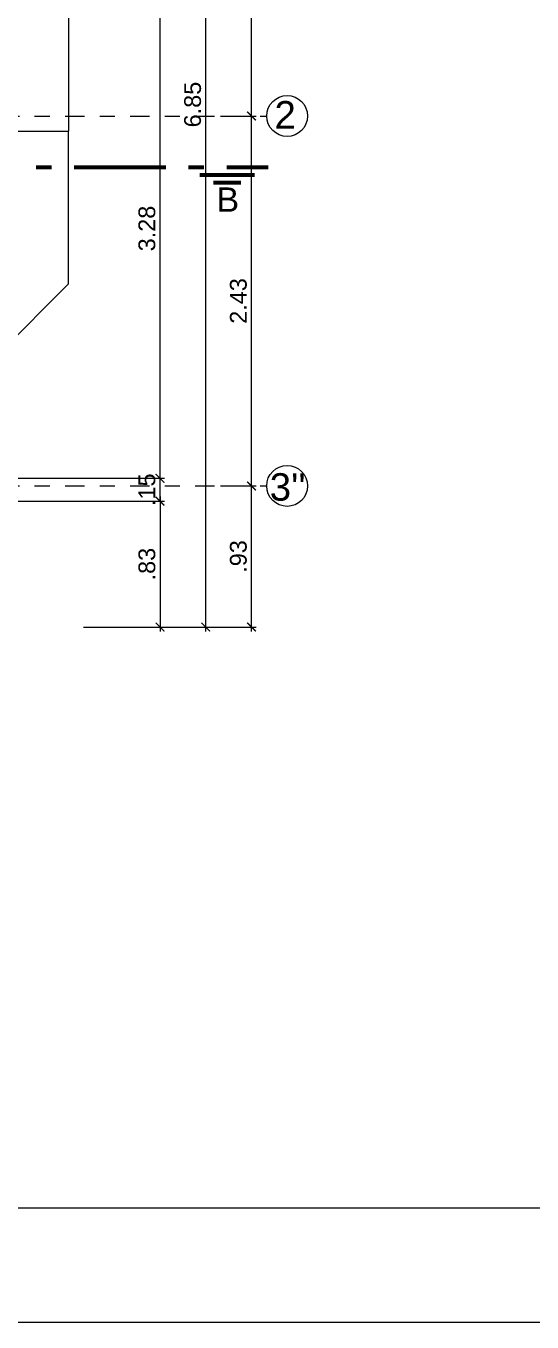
# Model space of a CAD drawing. Header units: millimetres. Extents: x 3779 to 7711, y 1445 to 3132.
# Drawn here: x 3871.24 to 3874.56, y 1460.93 to 1469.43 of the extents above; entities that cross this region are included whole.
import ezdxf

# ---------------------------------------------------------------- set-up
doc = ezdxf.new("R2010")
doc.units = ezdxf.units.MM
doc.header["$PDMODE"] = 3
doc.linetypes.add('ACAD_ISO10W100', pattern=[18.5, 12, -3, 0.5, -3])
doc.linetypes.add('DASHDOTX2', pattern=[50.8, 25.4, -12.7, 0, -12.7])
for name, color, linetype, lineweight in [('cotas', 7, 'Continuous', 5), ('EJES', 20, 'DASHDOTX2', 9), ('LINEA-DE-CORTE', 6, 'ACAD_ISO10W100', 60), ('pluma 0.0', 33, 'Continuous', 0), ('pluma 1', 1, 'Continuous', 9), ('TEXTO', 7, 'Continuous', 9)]:
    doc.layers.add(name, color=color, linetype=linetype, lineweight=lineweight)
doc.styles.get("Standard").update_dxf_attribs({"font": 'arial.ttf'})
doc.styles.add('TIMES', font='arial.ttf', dxfattribs={"height": 0.11})
doc.dimstyles.new('julio', dxfattribs={"dimtxt": 0.11, "dimasz": 0.057, "dimexe": 0.03, "dimexo": 0.097, "dimgap": 0.0295, "dimtad": 1, "dimzin": 4, "dimdsep": 46, "dimtxsty": 'TIMES', "dimblk": 'ARCHTICK', "dimcen": 0, "dimdle": 0.03, "dimclrd": 256, "dimclre": 256, "dimclrt": 256, "dimadec": 0, "dimazin": 0, "dimtfac": 1, "dimtix": 1, "dimtmove": 2, "dimatfit": 2, "dimldrblk": 'ARCHTICK', "dimfxl": 1, "dimtolj": 1, "dimtzin": 0, "dimlwd": 5, "dimlwe": 5, "dimarcsym": 0})

# ---------------------------------------------------------------- blocks, each defined once
blk = doc.blocks.new('_ArchTick')
at = {"color": 0, "linetype": 'ByBlock', "lineweight": 40, "const_width": 0.15}
blk.add_lwpolyline([(-0.5, -0.5), (0.5, 0.5)], dxfattribs=at)
blk = doc.blocks.new('*D267')
at = {"layer": 'cotas', "lineweight": 5, "transparency": 16777216}
for p, q in [((3872.519, 1466.4096), (3872.752, 1466.4096)), ((3872.722, 1465.4546), (3872.722, 1466.4396)), ((3871.619, 1465.4846), (3872.752, 1465.4846))]:
    blk.add_line(p, q, dxfattribs=at)
at = {"layer": 'Defpoints', "color": 0, "transparency": 16777216}
for p in [(3872.422, 1466.4096), (3872.722, 1466.4096), (3871.522, 1465.4846)]:
    blk.add_point(p, dxfattribs=at)
at = {"layer": 'cotas', "lineweight": 5, "transparency": 16777216, "xscale": 0.057, "yscale": 0.057, "zscale": 0.057}
for p, rotation in [((3872.722, 1466.4096), 90), ((3872.722, 1465.4846), 270)]:
    blk.add_blockref('_ArchTick', p, dxfattribs=dict(at, rotation=rotation))
at = {"layer": 'cotas', "transparency": 16777216, "insert": (3872.6363, 1465.9471), "char_height": 0.11, "attachment_point": 5, "rotation": 90, "style": 'TIMES'}
blk.add_mtext('\\A1;.93', dxfattribs=at)
blk = doc.blocks.new('*D268')
at = {"layer": 'cotas', "lineweight": 5, "transparency": 16777216}
for p, q in [((3872.722, 1466.3796), (3872.722, 1468.8646)), ((3872.519, 1468.8346), (3872.752, 1468.8346)), ((3872.519, 1466.4096), (3872.752, 1466.4096))]:
    blk.add_line(p, q, dxfattribs=at)
at = {"layer": 'Defpoints', "color": 0, "transparency": 16777216}
for p in [(3872.422, 1468.8346), (3872.722, 1468.8346), (3872.422, 1466.4096)]:
    blk.add_point(p, dxfattribs=at)
at = {"layer": 'cotas', "lineweight": 5, "transparency": 16777216, "xscale": 0.057, "yscale": 0.057, "zscale": 0.057}
for p, rotation in [((3872.722, 1468.8346), 90), ((3872.722, 1466.4096), 270)]:
    blk.add_blockref('_ArchTick', p, dxfattribs=dict(at, rotation=rotation))
at = {"layer": 'cotas', "transparency": 16777216, "insert": (3872.6363, 1467.6221), "char_height": 0.11, "attachment_point": 5, "rotation": 90, "style": 'TIMES'}
blk.add_mtext('\\A1;2.43', dxfattribs=at)
blk = doc.blocks.new('*D269')
at = {"layer": 'cotas', "lineweight": 5, "transparency": 16777216}
for p, q in [((3872.519, 1472.3346), (3872.752, 1472.3346)), ((3872.722, 1468.8046), (3872.722, 1472.3646)), ((3872.519, 1468.8346), (3872.752, 1468.8346))]:
    blk.add_line(p, q, dxfattribs=at)
at = {"layer": 'Defpoints', "color": 0, "transparency": 16777216}
for p in [(3872.422, 1472.3346), (3872.722, 1472.3346), (3872.422, 1468.8346)]:
    blk.add_point(p, dxfattribs=at)
at = {"layer": 'cotas', "lineweight": 5, "transparency": 16777216, "xscale": 0.057, "yscale": 0.057, "zscale": 0.057}
for p, rotation in [((3872.722, 1472.3346), 90), ((3872.722, 1468.8346), 270)]:
    blk.add_blockref('_ArchTick', p, dxfattribs=dict(at, rotation=rotation))
at = {"layer": 'cotas', "transparency": 16777216, "insert": (3872.6363, 1470.5846), "char_height": 0.11, "attachment_point": 5, "rotation": 90, "style": 'TIMES'}
blk.add_mtext('\\A1;3.50', dxfattribs=at)
blk = doc.blocks.new('*D270')
at = {"layer": 'cotas', "lineweight": 5, "transparency": 16777216}
for p, q in [((3871.919, 1472.3346), (3872.452, 1472.3346)), ((3872.422, 1465.4546), (3872.422, 1472.3646)), ((3871.619, 1465.4846), (3872.452, 1465.4846))]:
    blk.add_line(p, q, dxfattribs=at)
at = {"layer": 'Defpoints', "color": 0, "transparency": 16777216}
for p in [(3871.822, 1472.3346), (3872.422, 1472.3346), (3871.522, 1465.4846)]:
    blk.add_point(p, dxfattribs=at)
at = {"layer": 'cotas', "lineweight": 5, "transparency": 16777216, "xscale": 0.057, "yscale": 0.057, "zscale": 0.057}
for p, rotation in [((3872.422, 1472.3346), 90), ((3872.422, 1465.4846), 270)]:
    blk.add_blockref('_ArchTick', p, dxfattribs=dict(at, rotation=rotation))
at = {"layer": 'cotas', "transparency": 16777216, "insert": (3872.3363, 1468.9096), "char_height": 0.11, "attachment_point": 5, "rotation": 90, "style": 'TIMES'}
blk.add_mtext('\\A1;6.85', dxfattribs=at)
blk = doc.blocks.new('*D272')
at = {"layer": 'cotas', "lineweight": 5, "transparency": 16777216}
for p, q in [((3871.169, 1466.3096), (3872.152, 1466.3096)), ((3872.122, 1466.3396), (3872.122, 1465.4546)), ((3871.619, 1465.4846), (3872.152, 1465.4846))]:
    blk.add_line(p, q, dxfattribs=at)
at = {"layer": 'Defpoints', "color": 0, "transparency": 16777216}
for p in [(3871.072, 1466.3096), (3871.522, 1465.4846), (3872.122, 1465.4846)]:
    blk.add_point(p, dxfattribs=at)
at = {"layer": 'cotas', "lineweight": 5, "transparency": 16777216, "xscale": 0.057, "yscale": 0.057, "zscale": 0.057}
for p, rotation in [((3872.122, 1466.3096), 90), ((3872.122, 1465.4846), 270)]:
    blk.add_blockref('_ArchTick', p, dxfattribs=dict(at, rotation=rotation))
at = {"layer": 'cotas', "transparency": 16777216, "insert": (3872.0363, 1465.8971), "char_height": 0.11, "attachment_point": 5, "rotation": 90, "style": 'TIMES'}
blk.add_mtext('\\A1;.83', dxfattribs=at)
blk = doc.blocks.new('*D278')
at = {"layer": 'cotas', "lineweight": 5, "transparency": 16777216}
for p, q in [((3872.122, 1466.4596), (3872.122, 1466.5166)), ((3871.169, 1466.4596), (3872.152, 1466.4596)), ((3872.122, 1466.3096), (3872.122, 1466.4596)), ((3871.169, 1466.3096), (3872.152, 1466.3096)), ((3872.122, 1466.3096), (3872.122, 1466.2526))]:
    blk.add_line(p, q, dxfattribs=at)
at = {"layer": 'Defpoints', "color": 0, "transparency": 16777216}
for p in [(3871.072, 1466.4596), (3872.122, 1466.4596), (3871.072, 1466.3096)]:
    blk.add_point(p, dxfattribs=at)
at = {"layer": 'cotas', "lineweight": 5, "transparency": 16777216, "xscale": 0.057, "yscale": 0.057, "zscale": 0.057}
for p, rotation in [((3872.122, 1466.4596), 270), ((3872.122, 1466.3096), 90)]:
    blk.add_blockref('_ArchTick', p, dxfattribs=dict(at, rotation=rotation))
at = {"layer": 'cotas', "transparency": 16777216, "insert": (3872.0363, 1466.3846), "char_height": 0.11, "attachment_point": 5, "rotation": 90, "style": 'TIMES'}
blk.add_mtext('\\A1;.15', dxfattribs=at)
blk = doc.blocks.new('*D279')
at = {"layer": 'cotas', "lineweight": 5, "transparency": 16777216}
for p, q in [((3871.919, 1469.7346), (3872.152, 1469.7346)), ((3872.122, 1466.4296), (3872.122, 1469.7646)), ((3871.469, 1466.4596), (3872.152, 1466.4596))]:
    blk.add_line(p, q, dxfattribs=at)
at = {"layer": 'Defpoints', "color": 0, "transparency": 16777216}
for p in [(3871.822, 1469.7346), (3872.122, 1469.7346), (3871.372, 1466.4596)]:
    blk.add_point(p, dxfattribs=at)
at = {"layer": 'cotas', "lineweight": 5, "transparency": 16777216, "xscale": 0.057, "yscale": 0.057, "zscale": 0.057}
for p, rotation in [((3872.122, 1469.7346), 90), ((3872.122, 1466.4596), 270)]:
    blk.add_blockref('_ArchTick', p, dxfattribs=dict(at, rotation=rotation))
at = {"layer": 'cotas', "transparency": 16777216, "insert": (3872.0363, 1468.0971), "char_height": 0.11, "attachment_point": 5, "rotation": 90, "style": 'TIMES'}
blk.add_mtext('\\A1;3.28', dxfattribs=at)

msp = doc.modelspace()

# ---------------------------------------------------------------- linework, layer by layer
at = {"layer": 'cotas'}
for points in [[(3853.5634, 1460.9283), (3895.5634, 1460.9283), (3895.5634, 1490.6283), (3853.5634, 1490.6283)], [(3854.3134, 1461.6783), (3894.8134, 1461.6783), (3894.8134, 1489.8783), (3854.3134, 1489.8783)]]:
    msp.add_lwpolyline(points, close=True, dxfattribs=at)
at = {"layer": 'EJES', "ltscale": 0.005}
for p, q in [((3871.072, 1468.8346), (3872.822, 1468.8346)), ((3871.072, 1466.4096), (3872.822, 1466.4096))]:
    msp.add_line(p, q, dxfattribs=at)
at = {"layer": 'LINEA-DE-CORTE', "ltscale": 0.05}
for p, q in [((3869.5596, 1468.4996), (3872.8313, 1468.4996)), ((3872.7416, 1468.4478), (3872.3827, 1468.4478)), ((3872.6519, 1468.396), (3872.4724, 1468.396))]:
    msp.add_line(p, q, dxfattribs=at)
at = {"layer": 'pluma 0.0'}
for p, q in [((3871.522, 1467.7346), (3871.522, 1468.7346)), ((3871.072, 1467.2846), (3871.522, 1467.7346))]:
    msp.add_line(p, q, dxfattribs=at)
at = {"layer": 'pluma 1'}
for p in [(3871.522, 1469.7346), (3871.072, 1468.7346)]:
    msp.add_line(p, (3871.522, 1468.7346), dxfattribs=at)
for centre in [(3872.9559, 1468.8346), (3872.9559, 1466.4096)]:
    msp.add_circle(centre, 0.1339, dxfattribs=at)

# ---------------------------------------------------------------- texts
at = {"insert": (3872.492, 1468.3666), "char_height": 0.16, "width": 1.3216, "attachment_point": 1}
msp.add_mtext('B', dxfattribs=at)
at = {"layer": 'TEXTO', "color": 5, "char_height": 0.18, "width": 2.597734, "attachment_point": 1}
for s, insert in [('{\\C7;2}', (3872.8735, 1468.9327)), ("{\\C7;3''}", (3872.842, 1466.493))]:
    msp.add_mtext(s, dxfattribs=dict(at, insert=insert))

# ---------------------------------------------------------------- dimensions: what is measured, and where the dimension line sits
at = {"layer": 'cotas'}
for base, p1, p2, picture, middle in [((3872.422, 1472.3346), (3871.522, 1465.4846), (3871.822, 1472.3346), '*D270', (3872.3363, 1468.9096)), ((3872.722, 1472.3346), (3872.422, 1468.8346), (3872.422, 1472.3346), '*D269', (3872.6363, 1470.5846)), ((3872.1220035066, 1469.7345546046), (3871.3720035066, 1466.4595546046), (3871.8220035066, 1469.7345546046), '*D279', (3872.0363029609, 1468.0970546046)), ((3872.7220035066, 1468.8345546046), (3872.4220035066, 1466.4095546046), (3872.4220035066, 1468.8345546046), '*D268', (3872.6363029609, 1467.6220546046)), ((3872.122, 1466.4596), (3871.072, 1466.3096), (3871.072, 1466.4596), '*D278', (3872.0363, 1466.3846)), ((3872.7220035066, 1466.4095546046), (3871.5220035066, 1465.4845546046), (3872.4220035066, 1466.4095546046), '*D267', (3872.6363029609, 1465.9470546046)), ((3872.1220035066, 1465.4845546046), (3871.0720035066, 1466.3095546046), (3871.5220035066, 1465.4845546046), '*D272', (3872.0363029609, 1465.8970546046))]:
    dim = msp.add_linear_dim(base=base, p1=p1, p2=p2, angle=90, dimstyle='julio', dxfattribs=at)
    dim.commit()
    dim.dimension.update_dxf_attribs({"geometry": picture, "text_midpoint": middle})

doc.saveas('drawing.dxf')
